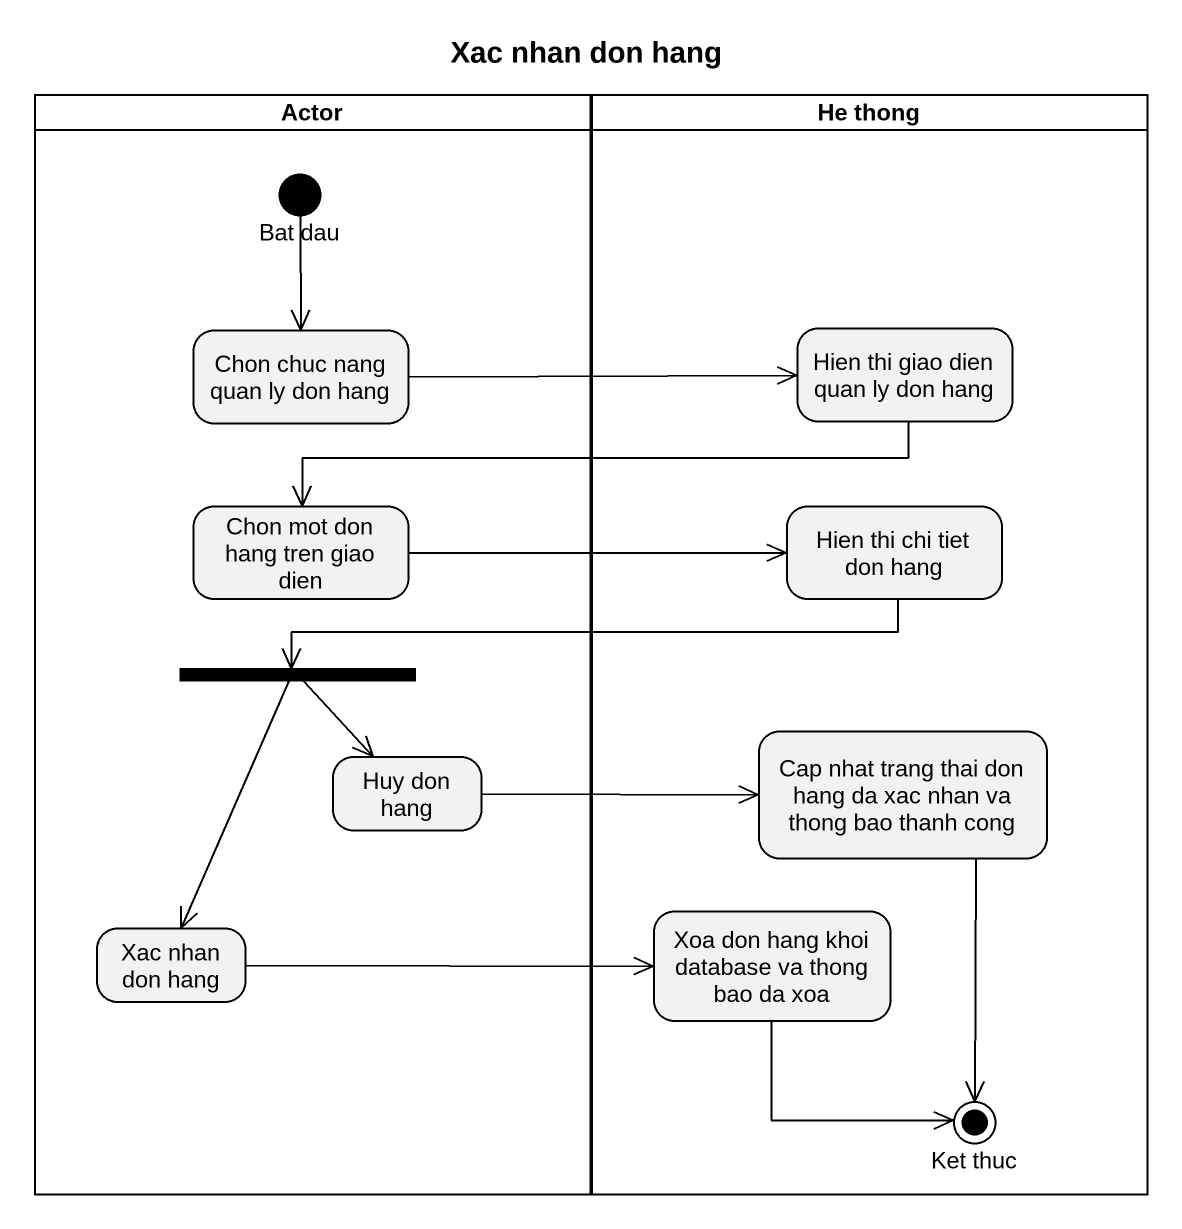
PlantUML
@startuml
title Xac nhan don hang
hide empty description
state "Actor" as Actor_ <<partition>> {
  state "Bat dau" as Bat_dau <<start>>
  state "Chon chuc nang quan ly don hang" as Chon_chuc_nang_quan_ly_don
  state "Chon mot don hang tren giao dien" as Chon_mot_don_hang_tren_giao
  state fork1 <<fork>>
  state "Huy don hang" as Huy_don_hang
  state "Xac nhan don hang" as Xac_nhan_don_hang
}
state "He thong" as He_thong <<partition>> {
  state "Hien thi giao dien quan ly don hang" as Hien_thi_giao_dien_quan_ly
  state "Hien thi chi tiet don hang" as Hien_thi_chi_tiet_don_hang
  state "Cap nhat trang thai don hang da xac nhan va thong bao thanh cong" as Cap_nhat_trang_thai_don
  state "Xoa don hang khoi database va thong bao da xoa" as Xoa_don_hang_khoi_database
  state "Ket thuc" as Ket_thuc <<end>>
}
Bat_dau --> Chon_chuc_nang_quan_ly_don
Chon_chuc_nang_quan_ly_don -right-> Hien_thi_giao_dien_quan_ly
Hien_thi_giao_dien_quan_ly -left-> Chon_mot_don_hang_tren_giao
Chon_mot_don_hang_tren_giao -right-> Hien_thi_chi_tiet_don_hang
Hien_thi_chi_tiet_don_hang -left-> fork1
fork1 --> Huy_don_hang
fork1 --> Xac_nhan_don_hang
Huy_don_hang -right-> Cap_nhat_trang_thai_don
Cap_nhat_trang_thai_don --> Ket_thuc
Xoa_don_hang_khoi_database --> Ket_thuc
Xac_nhan_don_hang -right-> Xoa_don_hang_khoi_database
@enduml
